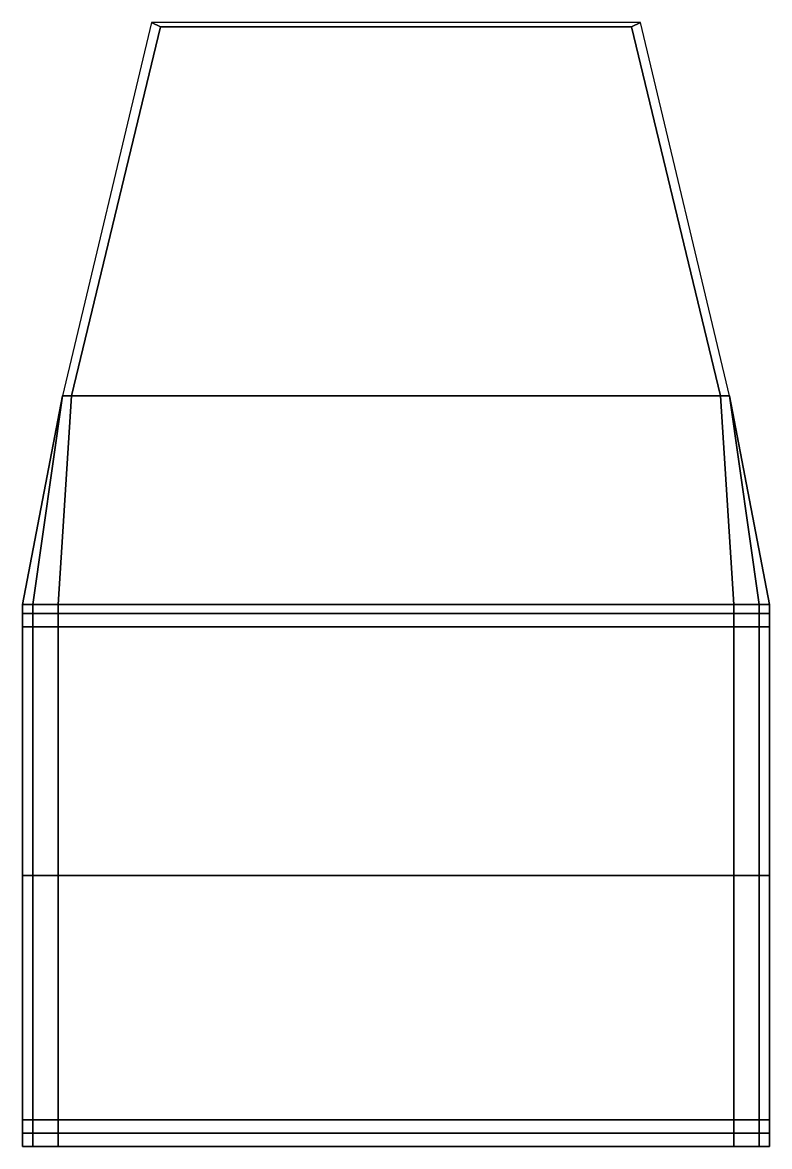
# Model space of a CAD drawing. Extents: x -0.84 to 0.84, y -2.06 to 0.47.
import ezdxf

# ---------------------------------------------------------------- set-up
doc = ezdxf.new("R2010")
doc.units = 0
doc.layers.add('TENT', color=4, linetype='CONTINUOUS')

msp = doc.modelspace()

# ---------------------------------------------------------------- linework, layer by layer
at = {"layer": 'TENT'}
for points in [[(-0.53, 0.46, 1.71), (-0.55, 0.47, 1.69), (-0.75, -0.37, 1.85), (-0.73, -0.37, 1.88)], [(0.53, 0.46, 1.71), (-0.53, 0.46, 1.71), (-0.73, -0.37, 1.88), (0.73, -0.37, 1.88)], [(-0.53, 0.46, 1.71), (0.53, 0.46, 1.71), (0.55, 0.47, 1.69), (-0.55, 0.47, 1.69)], [(0.55, 0.47, 1.69), (0.53, 0.46, 1.71), (0.73, -0.37, 1.88), (0.75, -0.37, 1.85)], [(-0.75, -0.37, 1.85), (-0.75, -0.37, 1.85), (-0.84, -0.84, 1.92), (-0.8166, -0.84, 1.9766)], [(-0.75, -0.37, 1.85), (-0.75, -0.37, 1.85), (-0.84, -0.84, 1.82), (-0.84, -0.84, 1.92)], [(-0.73, -0.37, 1.88), (-0.75, -0.37, 1.85), (-0.8166, -0.84, 1.9766), (-0.76, -0.84, 2)], [(0.73, -0.37, 1.88), (-0.73, -0.37, 1.88), (-0.76, -0.84, 2), (0.76, -0.84, 2)], [(0.75, -0.37, 1.85), (0.73, -0.37, 1.88), (0.76, -0.84, 2), (0.8166, -0.84, 1.9766)], [(0.75, -0.37, 1.85), (0.75, -0.37, 1.85), (0.8166, -0.84, 1.9766), (0.84, -0.84, 1.92)], [(0.75, -0.37, 1.85), (0.75, -0.37, 1.85), (0.84, -0.84, 1.92), (0.84, -0.84, 1.82)], [(-0.8166, -0.84, 1.9766), (-0.84, -0.84, 1.92), (-0.84, -0.86, 1.94), (-0.8166, -0.86, 1.9966)], [(-0.84, -0.84, 1.92), (-0.84, -0.84, 1.82), (-0.84, -0.86, 1.82), (-0.84, -0.86, 1.94)], [(-0.8166, -0.86, 1.9966), (-0.84, -0.86, 1.94), (-0.84, -0.89, 1.92), (-0.8166, -0.89, 1.9766)], [(-0.84, -0.86, 1.94), (-0.84, -0.86, 1.82), (-0.84, -0.89, 1.82), (-0.84, -0.89, 1.92)], [(-0.76, -0.84, 2), (-0.8166, -0.84, 1.9766), (-0.8166, -0.86, 1.9966), (-0.76, -0.86, 2.02)], [(-0.76, -0.86, 2.02), (-0.8166, -0.86, 1.9966), (-0.8166, -0.89, 1.9766), (-0.76, -0.89, 2)], [(0.76, -0.84, 2), (-0.76, -0.84, 2), (-0.76, -0.86, 2.02), (0.76, -0.86, 2.02)], [(0.76, -0.86, 2.02), (-0.76, -0.86, 2.02), (-0.76, -0.89, 2), (0.76, -0.89, 2)], [(0.8166, -0.84, 1.9766), (0.76, -0.84, 2), (0.76, -0.86, 2.02), (0.8166, -0.86, 1.9966)], [(0.8166, -0.86, 1.9966), (0.76, -0.86, 2.02), (0.76, -0.89, 2), (0.8166, -0.89, 1.9766)], [(0.84, -0.84, 1.92), (0.8166, -0.84, 1.9766), (0.8166, -0.86, 1.9966), (0.84, -0.86, 1.94)], [(0.84, -0.86, 1.94), (0.8166, -0.86, 1.9966), (0.8166, -0.89, 1.9766), (0.84, -0.89, 1.92)], [(0.84, -0.84, 1.82), (0.84, -0.84, 1.92), (0.84, -0.86, 1.94), (0.84, -0.86, 1.82)], [(0.84, -0.86, 1.82), (0.84, -0.86, 1.94), (0.84, -0.89, 1.92), (0.84, -0.89, 1.82)], [(-0.8166, -0.89, 1.9766), (-0.84, -0.89, 1.92), (-0.84, -1.45, 1.88), (-0.8166, -1.45, 1.9366)], [(-0.84, -0.89, 1.92), (-0.84, -0.89, 1.82), (-0.84, -1.45, 1.81), (-0.84, -1.45, 1.88)], [(-0.76, -0.89, 2), (-0.8166, -0.89, 1.9766), (-0.8166, -1.45, 1.9366), (-0.76, -1.45, 1.96)], [(0.76, -0.89, 2), (-0.76, -0.89, 2), (-0.76, -1.45, 1.96), (0.76, -1.45, 1.96)], [(0.8166, -0.89, 1.9766), (0.76, -0.89, 2), (0.76, -1.45, 1.96), (0.8166, -1.45, 1.9366)], [(0.84, -0.89, 1.92), (0.8166, -0.89, 1.9766), (0.8166, -1.45, 1.9366), (0.84, -1.45, 1.88)], [(0.84, -0.89, 1.82), (0.84, -0.89, 1.92), (0.84, -1.45, 1.88), (0.84, -1.45, 1.81)], [(-0.8166, -1.45, 1.9366), (-0.84, -1.45, 1.88), (-0.84, -2, 1.89), (-0.8166, -2, 1.9466)], [(-0.84, -1.45, 1.88), (-0.84, -1.45, 1.81), (-0.84, -2, 1.82), (-0.84, -2, 1.89)], [(-0.76, -1.45, 1.96), (-0.8166, -1.45, 1.9366), (-0.8166, -2, 1.9466), (-0.76, -2, 1.97)], [(0.76, -1.45, 1.96), (-0.76, -1.45, 1.96), (-0.76, -2, 1.97), (0.76, -2, 1.97)], [(0.8166, -1.45, 1.9366), (0.76, -1.45, 1.96), (0.76, -2, 1.97), (0.8166, -2, 1.9466)], [(0.84, -1.45, 1.88), (0.8166, -1.45, 1.9366), (0.8166, -2, 1.9466), (0.84, -2, 1.89)], [(0.84, -1.45, 1.81), (0.84, -1.45, 1.88), (0.84, -2, 1.89), (0.84, -2, 1.82)], [(-0.8166, -2, 1.9466), (-0.84, -2, 1.89), (-0.84, -2.03, 1.9003), (-0.8166, -2.03, 1.9569)], [(-0.84, -2, 1.89), (-0.84, -2, 1.82), (-0.84, -2.03, 1.82), (-0.84, -2.03, 1.9003)], [(-0.76, -2, 1.97), (-0.8166, -2, 1.9466), (-0.8166, -2.03, 1.9569), (-0.76, -2.03, 1.9803)], [(0.76, -2, 1.97), (-0.76, -2, 1.97), (-0.76, -2.03, 1.9803), (0.76, -2.03, 1.9803)], [(0.8166, -2, 1.9466), (0.76, -2, 1.97), (0.76, -2.03, 1.9803), (0.8166, -2.03, 1.9569)], [(0.84, -2, 1.89), (0.8166, -2, 1.9466), (0.8166, -2.03, 1.9569), (0.84, -2.03, 1.9003)], [(0.84, -2, 1.82), (0.84, -2, 1.89), (0.84, -2.03, 1.9003), (0.84, -2.03, 1.82)], [(-0.8166, -2.03, 1.9569), (-0.84, -2.03, 1.9003), (-0.84, -2.06, 1.89), (-0.8166, -2.06, 1.9466)], [(-0.84, -2.03, 1.9003), (-0.84, -2.03, 1.82), (-0.84, -2.06, 1.82), (-0.84, -2.06, 1.89)], [(-0.76, -2.03, 1.9803), (-0.8166, -2.03, 1.9569), (-0.8166, -2.06, 1.9466), (-0.76, -2.06, 1.97)], [(-0.76, -2.06, 1.97), (0.76, -2.06, 1.97), (0.76, -2.03, 1.9803), (-0.76, -2.03, 1.9803)], [(0.8166, -2.03, 1.9569), (0.76, -2.03, 1.9803), (0.76, -2.06, 1.97), (0.8166, -2.06, 1.9466)], [(0.84, -2.03, 1.9003), (0.8166, -2.03, 1.9569), (0.8166, -2.06, 1.9466), (0.84, -2.06, 1.89)], [(0.84, -2.03, 1.82), (0.84, -2.03, 1.9003), (0.84, -2.06, 1.89), (0.84, -2.06, 1.82)], [(-0.84, -2.06, 1.89), (0.84, -2.06, 1.89), (0.8166, -2.06, 1.9466), (-0.8166, -2.06, 1.9466)], [(-0.84, -2.06, 1.82), (0.84, -2.06, 1.82), (0.84, -2.06, 1.89), (-0.84, -2.06, 1.89)], [(-0.8166, -2.06, 1.9466), (0.8166, -2.06, 1.9466), (0.76, -2.06, 1.97), (-0.76, -2.06, 1.97)]]:
    msp.add_3dface(points, dxfattribs=at)

doc.saveas('drawing.dxf')
